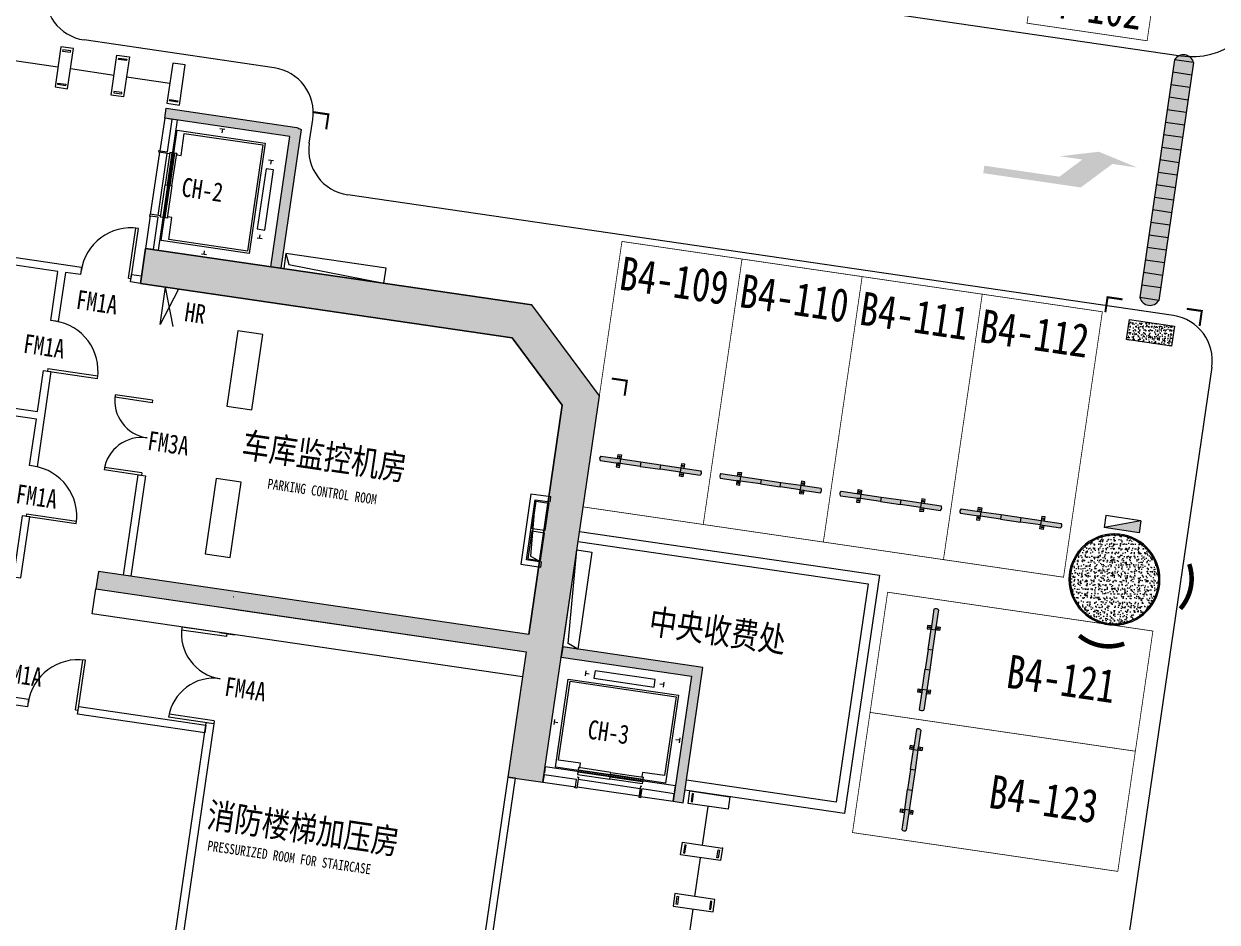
# Model space of a CAD drawing. Header units: inches. Extents: x -414268 to 632271, y -366004 to 318730.
# Drawn here: x -55293 to -31699, y 177631 to 195380 of the extents above; entities that cross this region are included whole.
import ezdxf

# ---------------------------------------------------------------- set-up
doc = ezdxf.new("R2010")
doc.units = ezdxf.units.IN
doc.header["$LTSCALE"] = 1200
doc.header["$MEASUREMENT"] = 0
doc.layers.get('0').update_dxf_attribs({"linetype": 'CONTINUOUS', "lineweight": 0})
doc.layers.get('DEFPOINTS').update_dxf_attribs({"linetype": 'CONTINUOUS', "lineweight": 0})
for name, color, linetype, lineweight in [('0--PAI--BLACK', 7, 'CONTINUOUS', 0), ('0--PAI--HUANG', 40, 'CONTINUOUS', 0), ('0--弧型立面标', 7, 'CONTINUOUS', 0), ('0--挡车架', 7, 'CONTINUOUS', 0), ('0--立面标', 7, 'CONTINUOUS', 0), ('0--路缘线', 1, 'CONTINUOUS', 0), ('0--转弯箭头', 7, 'CONTINUOUS', 0), ('0－－车位', 4, 'CONTINUOUS', 0), ('0－－车位号码', 7, 'CONTINUOUS', 0), ('COL-GRID-UG-1_8A_200701111', 7, 'CONTINUOUS', 0), ('COL-GRID-UG-1_8A_200701112', 7, 'CONTINUOUS', 0), ('COL-GRID-UG-1_8A_200701113', 7, 'CONTINUOUS', 0), ('COL-GRID-UG-1_8A_200701115', 7, 'CONTINUOUS', 0), ('COL-GRID-UG-1_8A_200701116', 7, 'CONTINUOUS', 0), ('COL-HATCH', 7, 'CONTINUOUS', 0), ('COLUMN', 7, 'CONTINUOUS', 0), ('ELEV-DOOR', 7, 'CONTINUOUS', 0), ('ELEV-EVTR', 7, 'CONTINUOUS', 0), ('EN-TEXT', 7, 'CONTINUOUS', 0), ('HY消火栓', 7, 'CONTINUOUS', 0), ('JJ', 7, 'CONTINUOUS', 0), ('PUB_TEXT', 7, 'CONTINUOUS', 0), ('TEXT-EN', 7, 'CONTINUOUS', 0), ('WALL', 7, 'CONTINUOUS', 0), ('WINDOW', 7, 'CONTINUOUS', 0), ('WINDOW_TEXT', 7, 'CONTINUOUS', 0), ('水管井', 7, 'CONTINUOUS', 0), ('消火栓', 7, 'CONTINUOUS', 0), ('风管', 7, 'CONTINUOUS', 0)]:
    doc.layers.add(name, color=color, linetype=linetype, lineweight=lineweight)
doc.styles.add('-黑体', font='simhei.ttf', dxfattribs={"width": 0.8})
picture_1 = doc.add_image_def('image1.jpg', size_in_pixel=(180, 120))

# ---------------------------------------------------------------- blocks, each defined once
blk = doc.blocks.new('COL-GRID-UG-1.8a 20070111$0$.8')
at = {"layer": 'COL-GRID-UG-1_8A_200701112'}
h = blk.add_hatch(dxfattribs=at)
h.set_pattern_fill('AR-CONC', color=251, scale=0.02, angle=8.3206, style=0)
h.set_pattern_definition([(50, (-65.09035, -5.26929), (0.14345204, -0.01255043), [0.015, -0.165]), (355, (-65.09035, -5.26929), (-0.02775027, 0.15043843), [0.012, -0.132]), (100.4514, (-65.0784, -5.27034), (0.11570188, 0.1378879), [0.01274804, -0.14022842]), (46.1842, (-65.09035, -5.2293), (0.2134482, -0.0331038), [0.0225, -0.2475]), (96.6356, (-65.07256, -5.23205), (0.18693254, 0.1948236), [0.01912206, -0.2103426]), (351.1842, (-65.09035, -5.2293), (0.1869324, 0.1948237), [0.018, -0.198]), (21, (-65.07035, -5.23929), (0.1193814, -0.08052378), [0.015, -0.165]), (326, (-65.07035, -5.23929), (0.04866307, 0.14503), [0.012, -0.132]), (71.4514, (-65.0604, -5.246), (0.16804453, 0.0645061), [0.01274804, -0.14022842]), (37.5, (-65.09035, -5.26929), (0.00243197, 0.06657877), [0, -0.1304, 0, -0.134, 0, -0.1325]), (7.5, (-65.09035, -5.26929), (0.05261391, 0.07888234), [0, -0.0764, 0, -0.1274, 0, -0.0505]), (327.5, (-65.13495, -5.26929), (0.106764487, -0.004510974), [0, -0.05, 0, -0.156, 0, -0.207]), (317.5, (-65.15495, -5.26929), (0.11663723, 0.020021), [0, -0.065, 0, -0.1036, 0, -0.147])])
h.paths.add_polyline_path([(0.45, -0.2), (-0.45, -0.2), (-0.45, 0.2), (0.45, 0.2)])
at = {"layer": 'COL-GRID-UG-1_8A_200701113'}
blk.add_lwpolyline([(0.45, -0.2), (-0.45, -0.2), (-0.45, 0.2), (0.45, 0.2)], close=True, dxfattribs=at)
blk = doc.blocks.new('COL-GRID-UG-1.8a 20070111$0$COL_1.8')
at = {"layer": 'COL-GRID-UG-1_8A_200701116'}
h = blk.add_hatch(dxfattribs=at)
h.set_pattern_fill('STEEL', color=256, scale=0.5, style=0)
h.set_pattern_definition([(315, (21.45, -21.45), (-0.04419417, -0.04419417), []), (315, (21.45, -21.48125), (-0.04419417, -0.04419417), [])])
edge = h.paths.add_edge_path(flags=16)
edge.add_arc((0, 0), 0.875, 0, 360)
edge = h.paths.add_edge_path()
edge.add_arc((0, 0), 0.9, 0, 360)
h = blk.add_hatch(dxfattribs=at)
h.set_pattern_fill('AR-CONC', color=256, scale=0.025, style=0)
h.set_pattern_definition([(310, (21.45, -21.45), (0.17931505, 0.015688), [0.01875, -0.20625]), (5, (21.45, -21.45), (-0.0346878, -0.188048), [0.015, -0.165]), (259.5486, (21.46494, -21.4487), (0.1446273, -0.1723599), [0.015935, -0.1752855]), (313.8158, (21.45, -21.5), (0.2668103, 0.0413798), [0.028125, -0.309375]), (263.3644, (21.47223, -21.49655), (0.2336657, -0.2435295), [0.0239026, -0.2629282]), (8.8158, (21.45, -21.5), (0.2336655, -0.2435297), [0.0225, -0.2475]), (339, (21.475, -21.4875), (0.14922676, 0.1006547), [0.01875, -0.20625]), (34, (21.475, -21.4875), (0.0608288, -0.1812875), [0.015, -0.165]), (288.5486, (21.48744, -21.47911), (0.2100557, -0.0806326), [0.015935, -0.1752855]), (322.5, (21.45, -21.45), (0.00303996, -0.08322346), [0, -0.163, 0, -0.1675, 0, -0.165625]), (352.5, (21.45, -21.45), (0.06576738, -0.09860293), [0, -0.0955, 0, -0.15925, 0, -0.063125]), (32.5, (21.39425, -21.45), (0.13345561, 0.00563872), [0, -0.0625, 0, -0.195, 0, -0.25875]), (42.5, (21.36925, -21.45), (0.14579654, -0.02502625), [0, -0.08125, 0, -0.1295, 0, -0.18375])])
edge = h.paths.add_edge_path()
edge.add_arc((0, 0), 0.875, 0, 360)
at = {"layer": 'COL-GRID-UG-1_8A_200701115'}
for radius in [0.9, 0.875]:
    blk.add_circle((0, 0), radius, dxfattribs=at)
blk = doc.blocks.new('HY')
for p, q in [((0, 0), (0.24, 0)), ((0, 0), (0.24, -0.7)), ((0, 0), (0, -0.7)), ((0.24, 0), (0.24, -0.7)), ((0, -0.7), (0.24, -0.7))]:
    blk.add_line(p, q)
blk.add_solid([(0, 0), (0.24, 0), (0.24, -0.7)])
blk = doc.blocks.new('_A1LBT')
for p, q in [((0.45, 0), (0.45, 0.997)), ((0.5, 0), (0.5, 1)), ((0.45, 0), (0.5, 0))]:
    blk.add_line(p, q)
blk.add_arc((0.5, 0), 1, 90, 180)
blk = doc.blocks.new('_A0LCF')
for p, q in [((-0.5, 0), (-0.5, 0.5)), ((-0.467, 0), (-0.467, 0.499)), ((0.467, 0), (0.467, 0.499)), ((0.5, 0), (0.5, 0.5)), ((-0.467, 0), (-0.5, 0)), ((0.5, 0), (0.467, 0))]:
    blk.add_line(p, q)
for centre, start, end in [((-0.5, 0), 0, 90), ((0.5, 0), 90, 180)]:
    blk.add_arc(centre, 0.5, start, end)
blk = doc.blocks.new('电梯1')
at = {"layer": 'ELEV-DOOR'}
for points in [[(1941, 0), (1941, 645), (1986, 645), (1986, 0)], [(2031, 0), (2031, 645), (2076, 645), (2076, 0)], [(1941, 0), (1941, -645), (1986, -645), (1986, 0)], [(2031, 0), (2031, -645), (2076, -645), (2076, 0)]]:
    blk.add_lwpolyline(points, close=True, dxfattribs=at)
at = {"layer": 'ELEV-EVTR', "color": 5}
for points in [[(1067, 1253), (1167, 1253)], [(1117, 1253), (1117, 1178)], [(25, 780), (125, 780)], [(75, 780), (75, 705)], [(75, -780), (75, -705)], [(25, -780), (125, -780)], [(1117, -1253), (1117, -1178)], [(1067, -1253), (1167, -1253)]]:
    blk.add_lwpolyline(points, dxfattribs=at)
at = {"layer": 'ELEV-EVTR', "color": 2}
blk.add_lwpolyline([(2138, -1300), (2021, -1300), (2022, 1300), (2138, 1300)], dxfattribs=at)
blk.add_lwpolyline([(238, 1100), (238, -1100), (1996, -1100), (1996, 1100), (238, 1100)], close=True, dxfattribs=at)
at = {"layer": 'ELEV-EVTR'}
blk.add_lwpolyline([(1936, 645), (1936, 620), (1851, 620), (1851, 1060), (278, 1060), (278, -1060), (1851, -1060), (1851, -620), (1936, -620), (1936, -645)], dxfattribs=at)
blk.add_lwpolyline([(0, -600), (0, 600), (150, 600), (150, -600)], close=True, dxfattribs=at)
blk = doc.blocks.new('A$C6F4820FC')
at = {"layer": '0--挡车架'}
h = blk.add_hatch(color=256, dxfattribs=at)
h.paths.add_polyline_path([(1617, 169), (1684, 169), (1684, 249), (1617, 249)])
h.paths.add_polyline_path([(1639, 209, -1), (1663, 209, -1)], flags=16)
h.paths.add_polyline_path([(1617, 0), (1684, 0), (1684, 79), (1617, 79)])
h.paths.add_polyline_path([(1639, 40, -1), (1663, 40, -1)], flags=16)
h.paths.add_polyline_path([(351, 249), (351, 169), (418, 169), (418, 249)])
h.paths.add_polyline_path([(397, 209, 1), (372, 209, 1)], flags=16)
h.paths.add_polyline_path([(418, 79), (351, 79), (351, 0), (418, 0)])
h.paths.add_polyline_path([(372, 40, -1), (397, 40, -1)], flags=16)
h = blk.add_hatch(color=256, dxfattribs=at)
h.paths.add_polyline_path([(2018, 79, 0.395204), (2018, 169), (1617, 169), (1617, 79), (1684, 79)])
h.paths.add_polyline_path([(819, 169), (819, 79), (1217, 79), (1217, 169)])
h.paths.add_polyline_path([(418, 79), (418, 169), (351, 169), (18, 169, 0.395204), (18, 79)])
h = blk.add_hatch(color=40, dxfattribs=at)
h.paths.add_polyline_path([(1217, 169), (1217, 79), (1617, 79), (1617, 169)])
h.paths.add_polyline_path([(819, 79), (819, 169), (418, 169), (418, 79)])
for p, q in [((18, 169), (418, 169)), ((18, 79), (418, 79)), ((819, 169), (1217, 169)), ((819, 79), (1217, 79)), ((1617, 169), (2018, 169)), ((1617, 79), (2018, 79))]:
    blk.add_line(p, q, dxfattribs=at)
for points in [[(418, 169), (351, 169), (351, 249), (418, 249)], [(1617, 169), (1684, 169), (1684, 249), (1617, 249)], [(418, 79), (351, 79), (351, 0), (418, 0)], [(1617, 79), (1684, 79), (1684, 0), (1617, 0)]]:
    blk.add_lwpolyline(points, close=True, dxfattribs=at)
at = {"layer": '0--挡车架', "color": 0}
for points in [[(819, 169), (819, 79), (418, 79), (418, 169)], [(1617, 169), (1617, 79), (1217, 79), (1217, 169)]]:
    blk.add_lwpolyline(points, close=True, dxfattribs=at)
at = {"layer": '0--挡车架'}
for centre in [(385, 209), (385, 40), (1651, 209), (1651, 40)]:
    blk.add_circle(centre, 12.1, dxfattribs=at)
for centre, start, end in [((66, 124), 136.8717, 223.1283), ((1970, 124), 316.8717, 43.1283)]:
    blk.add_arc(centre, 65.8, start, end, dxfattribs=at)
blk = doc.blocks.new('A$C001A7B1A')
at = {"layer": '0－－车位', "const_width": 15}
blk.add_lwpolyline([(2407, 5308), (7, 5308), (7, 7), (2407, 7)], close=True, dxfattribs=at)
at = {"layer": '0--挡车架'}
blk.add_blockref('A$C6F4820FC', (190, 883), dxfattribs=at)
blk = doc.blocks.new('A$C0C710915')
at = {"layer": '0--PAI--BLACK'}
h = blk.add_hatch(color=256, dxfattribs=at)
h.paths.add_polyline_path([(4875, 380), (4875, 0, 0.657895)])
h.paths.add_polyline_path([(4625, 380), (4375, 380), (4375, 0), (4625, 0)])
h.paths.add_polyline_path([(4125, 380), (3875, 380), (3875, 0), (4125, 0)])
h.paths.add_polyline_path([(3625, 380), (3375, 380), (3375, 0), (3625, 0)])
h.paths.add_polyline_path([(3125, 380), (2875, 380), (2875, 0), (3125, 0)])
h.paths.add_polyline_path([(2375, 0), (2625, 0), (2625, 380), (2375, 380)])
h.paths.add_polyline_path([(2125, 380), (1875, 380), (1875, 0), (2125, 0)])
h.paths.add_polyline_path([(1625, 380), (1375, 380), (1375, 0), (1625, 0)])
h.paths.add_polyline_path([(1125, 380), (875, 380), (875, 0), (1125, 0)])
h.paths.add_polyline_path([(625, 380), (375, 380), (375, 0), (625, 0)])
h.paths.add_polyline_path([(125, 380, 0.657895), (125, 0)])
at = {"layer": '0--PAI--HUANG'}
h = blk.add_hatch(color=40, dxfattribs=at)
h.paths.add_polyline_path([(4625, 0), (4875, 0), (4875, 380), (4625, 380)])
h.paths.add_polyline_path([(4375, 380), (4125, 380), (4125, 0), (4375, 0)])
h.paths.add_polyline_path([(3625, 0), (3875, 0), (3875, 380), (3625, 380)])
h.paths.add_polyline_path([(3125, 0), (3375, 0), (3375, 380), (3125, 380)])
h.paths.add_polyline_path([(2875, 380), (2625, 380), (2625, 0), (2875, 0)])
h.paths.add_polyline_path([(2375, 380), (2125, 380), (2125, 0), (2375, 0)])
h.paths.add_polyline_path([(1875, 380), (1625, 380), (1625, 0), (1875, 0)])
h.paths.add_polyline_path([(1375, 380), (1125, 380), (1125, 0), (1375, 0)])
h.paths.add_polyline_path([(875, 380), (625, 380), (625, 0), (875, 0)])
h.paths.add_polyline_path([(375, 380), (125, 380), (125, 0), (375, 0)])
for p, q in [((125, 380), (4875, 380)), ((125, 380), (125, 0)), ((375, 380), (375, 0)), ((625, 380), (625, 0)), ((875, 380), (875, 0)), ((1125, 380), (1125, 0)), ((1375, 380), (1375, 0)), ((1625, 380), (1625, 0)), ((1875, 380), (1875, 0)), ((2125, 380), (2125, 0)), ((2375, 380), (2375, 0)), ((2625, 380), (2625, 0)), ((2875, 380), (2875, 0)), ((3125, 380), (3125, 0)), ((3375, 380), (3375, 0)), ((3625, 380), (3625, 0)), ((3875, 380), (3875, 0)), ((4125, 380), (4125, 0)), ((4375, 380), (4375, 0)), ((4625, 380), (4625, 0)), ((4875, 380), (4875, 0)), ((125, 0), (4875, 0))]:
    blk.add_line(p, q)
for centre, start, end in [((207, 190), 113.3186, 246.6814), ((4793, 190), 293.3186, 66.6814)]:
    blk.add_arc(centre, 207, start, end)

msp = doc.modelspace()

# ---------------------------------------------------------------- hatches: boundary and pattern name
at = {"layer": '0--转弯箭头'}
msp.add_hatch(color=256, dxfattribs=at).paths.add_polyline_path([(-34038.2, 192853.8), (-33275.5, 192540.2), (-33770.3, 192612.5), (-34394.1, 192147.9), (-34987.7, 192234.7), (-36323.5, 192430.1), (-36301.8, 192578.5), (-34817.6, 192361.4), (-34363.9, 192699.4), (-34809.2, 192764.5)])
at = {"layer": 'COL-HATCH'}
h = msp.add_hatch(color=256, dxfattribs=at)
edge = h.paths.add_edge_path()
edge.add_line((-49812.1, 193295.4), (-50213.2, 190553.4))
edge.add_line((-50213.2, 190553.4), (-50411, 190582.4))
edge.add_line((-50411, 190582.4), (-50035, 193153.8))
edge.add_line((-50035, 193153.8), (-52508.4, 193515.5))
edge.add_line((-52508.4, 193515.5), (-52479.5, 193713.4))
edge.add_line((-52479.5, 193713.4), (-49896.7, 193335.7))
edge.add_arc((-55988.5, 180432.7), 14268.8, 64.35073, 64.72688, ccw=False)
h = msp.add_hatch(color=256, dxfattribs=at)
edge = h.paths.add_edge_path()
edge.add_line((-49812.1, 193295.4), (-50213.2, 190553.4))
edge.add_line((-50213.2, 190553.4), (-50411, 190582.4))
edge.add_line((-50411, 190582.4), (-50035, 193153.8))
edge.add_line((-50035, 193153.8), (-52508.4, 193515.5))
edge.add_line((-52508.4, 193515.5), (-52479.5, 193713.4))
edge.add_line((-52479.5, 193713.4), (-49896.7, 193335.7))
edge.add_arc((-55988.5, 180432.7), 14268.8, 64.35073, 64.72688, ccw=False)
for points in [[(-45249, 189827.4), (-52884.7, 190944.2), (-52986, 190251.5), (-45637.2, 189176.8), (-44646.3, 187846.4), (-45308.6, 183317.5), (-53818.1, 184562.1), (-53868.8, 184215.7), (-51355.5, 183848.2), (-51058.7, 183804.8), (-45359.3, 182971.2), (-45721.1, 180497.5), (-45028.4, 180396.2), (-43911.7, 188032)], [(-41867.2, 182662.6), (-44637.7, 183067.8), (-44666.7, 182869.9), (-42094, 182493.7), (-42455.8, 180020), (-42257.9, 179991)], [(-41867.2, 182662.6), (-44637.7, 183067.8), (-44666.7, 182869.9), (-42094, 182493.7), (-42455.8, 180020), (-42257.9, 179991)]]:
    msp.add_hatch(color=256, dxfattribs=at).paths.add_polyline_path(points)

# ---------------------------------------------------------------- linework, layer by layer
for p, q in [((-52599.8, 189437.1), (-52491.3, 190179.2)), ((-52343.1, 189399.5), (-52491.3, 190179.2)), ((-52234.5, 190141.6), (-52599.8, 189437.1))]:
    msp.add_line(p, q)
for points in [[(-44303.7, 185351.4), (-44303.7, 185351.4), (-38375.2, 184484.3), (-39063.7, 179776.6), (-42221.7, 180238.4)], [(-44332.7, 185153.5), (-38602.1, 184315.4), (-39232.7, 180003.4), (-42192.8, 180436.3)]]:
    msp.add_lwpolyline(points)
msp.add_point((-41479.5, 179094))
at = {"layer": '0--弧型立面标', "const_width": 90}
for points in [[(-32426.1, 183823.5, 0.2679492), (-32250.8, 184706.3, 0.2679492)], [(-33537.4, 183133, -0.2679492), (-34423.1, 183293, -0.2679492)]]:
    msp.add_lwpolyline(points, format="xyb", dxfattribs=at)
at = {"layer": '0--立面标', "const_width": 40}
for points in [[(-49568.7, 193636.1), (-49271.8, 193592.7), (-49315.2, 193295.9)], [(-33568.9, 189936.2), (-33865.7, 189979.6), (-33909.1, 189682.8)], [(-32299.2, 189750.5), (-32002.3, 189707.1), (-32045.7, 189410.3)], [(-43668.2, 188372.6), (-43371.4, 188329.2), (-43414.8, 188032.4)]]:
    msp.add_lwpolyline(points, dxfattribs=at)
at = {"layer": '0--路缘线'}
for p, q in [((-45183, 196614.9), (-32418.8, 194748.1)), ((-50341.6, 194512.5), (-54101.6, 195062.4)), ((-49649.8, 193023.5), (-49581.3, 193491.7)), ((-32563.2, 189614.9), (-48889.5, 192002.7)), ((-31802.9, 188594.2), (-35010.5, 166662))]:
    msp.add_line(p, q, dxfattribs=at)
for centre, radius, start, end in [((-53971.3, 195952.9), 900, 171.6794, 261.6794), ((-32201.8, 196232.3), 1500, 261.6794, 351.6794), ((-50471.8, 193622), 900, 351.6794, 81.6794), ((-48759.3, 192893.2), 900, 171.6794, 261.6794), ((-32693.4, 188724.4), 900, 351.6794, 81.6794)]:
    msp.add_arc(centre, radius, start, end, dxfattribs=at)
at = {"layer": 'COL-HATCH'}
msp.add_lwpolyline([(-45249, 189827.4), (-52884.7, 190944.2), (-52986, 190251.5), (-45637.2, 189176.8), (-44646.3, 187846.4), (-45308.6, 183317.5), (-53818.1, 184562.1), (-53868.8, 184215.7), (-51355.5, 183848.2), (-51355.5, 183848.2)], dxfattribs=at)
at = {"layer": 'COLUMN'}
for p, q in [((-52986, 190251.5), (-52884.9, 190943)), ((-52884.9, 190943), (-45249, 189827.4)), ((-45637.2, 189176.8), (-52986, 190251.5)), ((-44646.3, 187846.4), (-45637.2, 189176.8)), ((-45308.6, 183317.5), (-44646.3, 187846.4)), ((-53818.1, 184562.1), (-53868.8, 184215.7)), ((-45308.6, 183317.5), (-53818.1, 184562.1)), ((-53868.8, 184215.7), (-45359.3, 182971.2)), ((-51355.5, 183848.2), (-51058.7, 183804.8)), ((-51427.9, 183353.4), (-51131, 183310))]:
    msp.add_line(p, q, dxfattribs=at)
msp.add_lwpolyline([(-49812.1, 193295.4), (-50213.2, 190553.4), (-50411, 190582.4), (-50035, 193153.8), (-52508.4, 193515.5), (-52479.5, 193713.4), (-49896.7, 193335.7, -0.0016413)], format="xyb", close=True, dxfattribs=at)
msp.add_lwpolyline([(-51058.7, 183804.8), (-51058.7, 183804.8), (-45359.3, 182971.2), (-45721.1, 180497.5), (-45028.4, 180396.2), (-43911.7, 188032), (-45249, 189827.4)], dxfattribs=at)
msp.add_lwpolyline([(-41867.2, 182662.6), (-44637.7, 183067.8), (-44666.7, 182869.9), (-42094, 182493.7), (-42455.8, 180020), (-42257.9, 179991), (-41867.2, 182662.6)], close=True, dxfattribs=at)
at = {"layer": 'DEFPOINTS'}
for p, q in [((-52602.6, 192871.4), (-52454.2, 192849.7)), ((-52790.6, 191586.1), (-52642.2, 191564.4)), ((-44385.3, 180302.2), (-44363.6, 180450.6)), ((-43099, 180114.1), (-43077.3, 180262.5))]:
    msp.add_line(p, q, dxfattribs=at)
at = {"layer": 'ELEV-DOOR', "color": 5}
for points in [[(-52404.3, 192837.3), (-52407.9, 192812.6), (-52623.7, 192844.2), (-52617.9, 192883.8), (-52601.2, 192881.3)], [(-52590.8, 191561.9), (-52587.2, 191586.7), (-52803, 191618.2), (-52808.8, 191578.6), (-52792.1, 191576.2)], [(-44351.2, 180500.5), (-44326.5, 180496.9), (-44358.1, 180281.1), (-44397.6, 180286.9), (-44395.2, 180303.6)], [(-43074.8, 180313.8), (-43099.5, 180317.5), (-43131.1, 180101.7), (-43091.5, 180095.9), (-43089.1, 180112.6)]]:
    msp.add_lwpolyline(points, dxfattribs=at)
at = {"layer": 'ELEV-EVTR'}
for p, q in [((-52786.3, 191615.8), (-52606.8, 192842.7)), ((-52637.9, 191594.1), (-52458.4, 192821)), ((-43128.7, 180118.4), (-44355.6, 180297.8)), ((-43107, 180266.8), (-44333.9, 180446.3))]:
    msp.add_line(p, q, dxfattribs=at)
at = {"layer": 'JJ'}
for p, q in [((-55474.9, 194656.9), (-54619, 194531.7)), ((-54371.7, 194495.5), (-53510.3, 194369.5)), ((-53263, 194333.4), (-52407.1, 194208.3)), ((-41875.3, 179151.9), (-41763.2, 179918.7)), ((-42023.7, 178137.6), (-41911.5, 178904.5)), ((-42172, 177123.4), (-42059.8, 177890.3))]:
    msp.add_line(p, q, dxfattribs=at)
for points in [[(-54676.9, 194135.9), (-54429.6, 194099.7), (-54313.8, 194891.3), (-54561.1, 194927.5)], [(-54527.2, 194841.3), (-54371, 194818.5), (-54367.1, 194845), (-54523.3, 194867.8)], [(-53320.9, 193937.6), (-53568.2, 193973.7), (-53452.5, 194765.3), (-53205.1, 194729.1)], [(-53262.3, 194656.3), (-53418.5, 194679.2), (-53414.6, 194705.7), (-53258.4, 194682.8)], [(-52464.9, 193812.5), (-52217.6, 193776.3), (-52101.8, 194567.9), (-52349.2, 194604.1)], [(-54619.7, 194208.7), (-54463.5, 194185.9), (-54467.4, 194159.4), (-54623.6, 194182.2)], [(-53354.8, 194023.7), (-53511, 194046.6), (-53514.9, 194020.1), (-53358.7, 193997.2)], [(-52407.7, 193885.3), (-52251.6, 193862.5), (-52255.4, 193836), (-52411.6, 193858.8)], [(-42159, 179976.6), (-42122.8, 180223.9), (-41331.2, 180108.2), (-41367.4, 179860.8)], [(-42072.8, 180010.6), (-42050, 180166.7), (-42076.5, 180170.6), (-42099.3, 180014.4)], [(-42307.3, 178962.4), (-42271.1, 179209.7), (-41479.5, 179094), (-41515.7, 178846.6)], [(-42221.1, 178996.3), (-42198.3, 179152.5), (-42224.8, 179156.4), (-42247.6, 179000.2)], [(-41588.6, 178903.8), (-41565.7, 179060), (-41539.2, 179056.1), (-41562.1, 178899.9)], [(-42419.5, 178195.5), (-42455.6, 177948.2), (-41664.1, 177832.4), (-41627.9, 178079.8)], [(-42346.6, 178138.3), (-42369.5, 177982.1), (-42396, 177986), (-42373.1, 178142.2)], [(-41714, 178045.8), (-41736.9, 177889.6), (-41710.4, 177885.7), (-41687.5, 178041.9)]]:
    msp.add_lwpolyline(points, close=True, dxfattribs=at)
at = {"layer": 'WALL'}
for p, q in [((-60145.7, 182758.8), (-55198.3, 182035.2)), ((-55220, 181886.8), (-60167.4, 182610.3)), ((-55198.3, 182035.2), (-55220, 181886.8)), ((-52455.3, 176328.2), (-51688.3, 181572.4)), ((-52295.6, 176304.8), (-51528.6, 181549)), ((-51528.6, 181549), (-51688.3, 181572.4))]:
    msp.add_line(p, q, dxfattribs=at)
for points in [[(-52508.4, 193515.5), (-52602.3, 192873.6), (-52453.9, 192851.9), (-52360, 193493.8)], [(-52884.5, 190944.1), (-52790.6, 191586.1), (-52642.2, 191564.4), (-52736.1, 190922.4)], [(-54760.5, 189520.6), (-54618.7, 190490.3), (-56053.4, 190700.1), (-56031.7, 190848.6), (-54151.7, 190573.6), (-54173.4, 190425.2), (-54470.2, 190468.6), (-54612.1, 189498.9)], [(-52986, 190251.5), (-53183.9, 190280.5), (-53162.2, 190428.9), (-52964.3, 190400)], [(-50566.8, 189240.8), (-51061.6, 189313.2), (-51278.6, 187829), (-50783.9, 187756.6)], [(-55045.6, 187571.4), (-58508.7, 188077.9), (-58487, 188226.3), (-55023.9, 187719.8), (-54905.2, 188531.2), (-54756.8, 188509.4), (-55031.7, 186629.4), (-55180.1, 186651.2)], [(-53175, 184468), (-53323.4, 184489.7), (-53034, 186468.7), (-52885.5, 186446.9)], [(-50993.7, 186321.9), (-51488.5, 186394.2), (-51705.5, 184910), (-51210.8, 184837.7)], [(-45059.2, 184746.5), (-45356.1, 184789.9), (-45182.4, 185977.3), (-44885.6, 185933.9), (-44871.1, 186032.8), (-45266.9, 186090.7), (-45469.5, 184705.4), (-45073.7, 184647.5)], [(-55176.4, 185640), (-55324.9, 185661.7), (-55479.7, 184602.9), (-56914.4, 184812.8), (-56936.1, 184664.4), (-55501.4, 184454.5), (-55501.4, 184454.5), (-55353, 184432.8)], [(-53941.1, 183721), (-53868.8, 184215.7), (-45359.3, 182971.2), (-45431.7, 182476.5)], [(-54230.6, 181742.1), (-54208.8, 181890.5), (-51695.6, 181522.9), (-51717.3, 181374.5)], [(-46169.7, 177430.2), (-46021.3, 177408.5), (-45572.7, 180475.8), (-45721.1, 180497.5)], [(-45028.4, 180396.2), (-44385.3, 180302.2), (-44363.6, 180450.6), (-45006.7, 180544.7)], [(-43099, 180114.1), (-42455.8, 180020), (-42434.1, 180168.4), (-43077.3, 180262.5)]]:
    msp.add_lwpolyline(points, close=True, dxfattribs=at)
at = {"layer": '水管井'}
for points in [[(-48174.8, 190255.3), (-48131.4, 190552.2), (-50110.4, 190841.6), (-50153.8, 190544.8)], [(-44357, 184987.4), (-44060.1, 184944), (-44340.9, 183024.4), (-44637.7, 183067.8)]]:
    msp.add_lwpolyline(points, close=True, dxfattribs=at)
for points in [[(-50110.4, 190841.6), (-50053.8, 190628.9), (-48174.8, 190255.3)], [(-44340.9, 183024.4), (-44528.5, 183139.5), (-44357, 184987.4)]]:
    msp.add_lwpolyline(points, dxfattribs=at)
at = {"layer": '风管'}
for points in [[(-45182.4, 185977.3), (-45274.5, 184862.2), (-45059.2, 184746.5), (-45356.1, 184789.9)], [(-45161.3, 185948.9), (-44913.9, 185912.7), (-44993.5, 185368.5), (-45240.9, 185404.7)], [(-45327.7, 184811), (-45080.4, 184774.8), (-45000.8, 185319.1), (-45248.1, 185355.2)]]:
    msp.add_lwpolyline(points, close=True, dxfattribs=at)

# ---------------------------------------------------------------- block references
at = {"xscale": -1, "rotation": 171.6793996836047}
msp.add_blockref('A$C001A7B1A', (-34696.6, 200647.3), dxfattribs=at)
for name, p, rotation in [('A$C0C710915', (-32521.3, 194795.3), 261.6793996840337), ('A$C001A7B1A', (-44242.4, 185830.1), 351.6793996836047), ('A$C001A7B1A', (-41867.6, 185482.8), 351.6793996836047), ('A$C001A7B1A', (-39492.9, 185135.5), 351.6793996836047), ('A$C001A7B1A', (-37118.1, 184788.1), 351.6793996836047), ('A$C001A7B1A', (-38219.9, 184158.1), 261.6793996873682), ('A$C001A7B1A', (-38567.2, 181783.3), 261.6793996873682)]:
    msp.add_blockref(name, p, dxfattribs=dict(rotation=rotation))
at = {"layer": 'COL-GRID-UG-1_8A_200701111', "yscale": 1000.000000000002, "zscale": 1000}
for name, p, xscale, rotation in [('COL-GRID-UG-1.8a 20070111$0$.8', (-33016.9, 189277), 999.999999999988, 351.6793996836047), ('COL-GRID-UG-1.8a 20070111$0$COL_1.8', (-33729.6, 184403.3), -999.9999999999881, 171.6793996836047)]:
    msp.add_blockref(name, p, dxfattribs=dict(at, xscale=xscale, rotation=rotation))
at = {"layer": 'COL-HATCH', "xscale": -1}
for p, rotation in [((-50443.5, 191899.7), 351.6793996836047), ((-43405.3, 182511.1), 81.67939968403371)]:
    msp.add_blockref('电梯1', p, dxfattribs=dict(at, rotation=rotation))
at = {"layer": 'HY消火栓', "xscale": 999.9999999999987, "yscale": 1000.000000000002, "zscale": 1000, "rotation": 261.6793996836581}
msp.add_blockref('HY', (-33206.3, 185563.1), dxfattribs=at)
at = {"layer": 'WINDOW'}
for name, p, xscale, yscale, zscale, rotation in [('_A1LBT', (-53668.5, 190422.1), 999.999999999988, 1000.000000000002, 1000, 351.6793996836047), ('_A1LBT', (-54753.7, 189014.3), 999.9999999999975, 1000.000000000002, 1000, 261.6793996836108), ('_A0LCF', (-52856.2, 187200.6), 1500.000000000002, 1500.000000000002, 1500, 81.67939968361085), ('_A1LBT', (-55173.3, 186144.8), 999.9999999999975, 1000.000000000002, 1000, 261.6793996836108), ('_A0LCF', (-51409.7, 182441.2), 1800.000000000002, 1800.000000000002, 1800, 81.67939968361048), ('_A1LBT', (-54714.4, 181888.6), 999.999999999988, 1000.000000000002, 1000, 351.6793996836047)]:
    msp.add_blockref(name, p, dxfattribs=dict(at, xscale=xscale, yscale=yscale, zscale=zscale, rotation=rotation))

# ---------------------------------------------------------------- texts
at = {"layer": '0－－车位号码', "style": '-黑体', "width": 0.8}
for s, p in [('B4-102', (-35361.3, 195571.5)), ('B4-109', (-43544.9, 190136.1)), ('B4-110', (-41170.2, 189788.8)), ('B4-111', (-38795.4, 189441.5)), ('B4-112', (-36420.7, 189094.2)), ('B4-121', (-35892.3, 182268.8)), ('B4-123', (-36239.6, 179894))]:
    msp.add_text(s, height=660, rotation=351.6794, dxfattribs=at).set_placement(p)
at = {"layer": 'EN-TEXT', "char_height": 200, "attachment_point": 1, "rotation": 351.6794, "style": '-黑体'}
for s, insert, width in [('PARKING CONTROL ROOM', (-50457.1, 186395.2), 5963.876), ('PRESSURIZED ROOM FOR STAIRCASE', (-51645.1, 179243.4), 6712.694)]:
    msp.add_mtext(s, dxfattribs=dict(at, insert=insert, width=width))
at = {"layer": 'PUB_TEXT', "style": '-黑体', "width": 0.8}
for s, p in [('车库监控机房', (-51005.8, 186825.1)), ('中央收费处', (-42959.1, 183340)), ('消防楼梯加压房', (-51693.4, 179512.9))]:
    msp.add_text(s, height=500, rotation=351.6794, dxfattribs=at).set_placement(p)
at = {"layer": 'TEXT-EN', "style": '-黑体', "width": 0.8}
for s, p in [('CH-2', (-52192.7, 191977.2)), ('CH-3', (-44162.7, 181261.2))]:
    msp.add_text(s, height=375, rotation=351.6794, dxfattribs=at).set_placement(p)
at = {"layer": 'WINDOW_TEXT', "style": '-黑体', "width": 0.8}
for s, p in [('FM1A', (-54277.1, 189753.9)), ('FM1A', (-55321.2, 188883.8)), ('FM3A', (-52865.4, 186966.3)), ('FM1A', (-55469.5, 185915.4)), ('FM1A', (-55766.2, 182396)), ('FM4A', (-51341.5, 182107.1))]:
    msp.add_text(s, height=375, rotation=351.6794, dxfattribs=at).set_placement(p)
at = {"layer": '消火栓', "style": '-黑体', "width": 0.8}
msp.add_text('HR', height=375, rotation=351.6794, dxfattribs=at).set_placement((-52132.4, 189510.3))

# ---------------------------------------------------------------- pictures from other files: only their frames are drawn
image = msp.add_image(picture_1, insert=(-51145.7, 184057.8), size_in_units=(1, 0.667), rotation=-8.3206)
image.dxf.flags = 7

doc.saveas('drawing.dxf')
